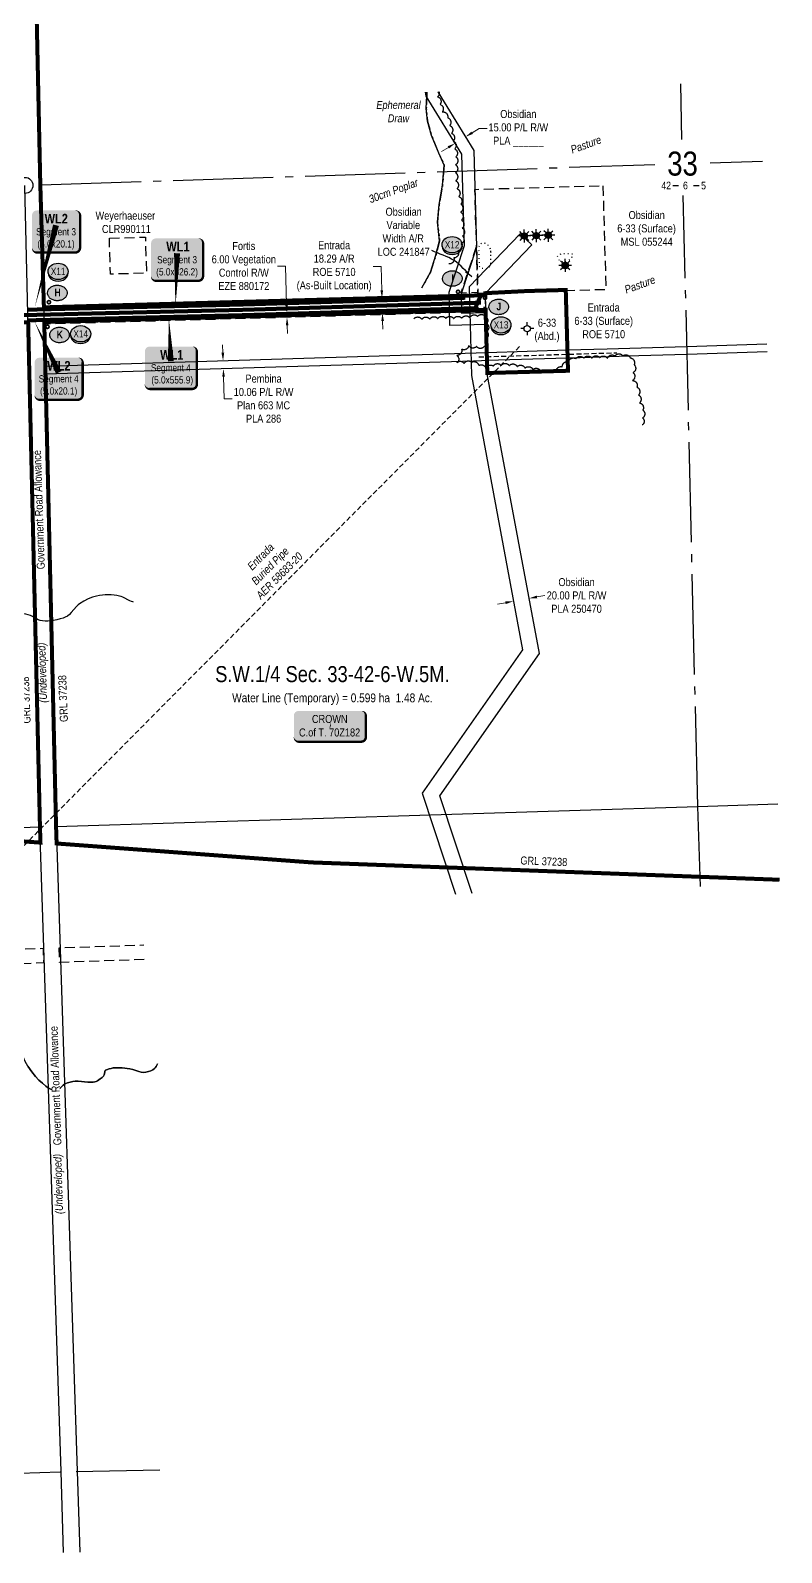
# Model space of a CAD drawing. Extents: x 643442 to 651909, y 5835058 to 5841090.
# Drawn here: x 647613 to 648551, y 5835103 to 5837005 of the extents above; entities that cross this region are included whole.
import ezdxf
from ezdxf.enums import TextEntityAlignment as Align

# ---------------------------------------------------------------- set-up
doc = ezdxf.new("R2010")
doc.units = 0
doc.header["$LTSCALE"] = 5
doc.header["$PDSIZE"] = 0.5
for name, pattern in [('0', [1, 1, 0]), ('CENTERLINEX3', [5, 2.5, -1, 0.5, -1]), ('foc-ACCESSROAD', [3.75, 2.5, -1.25]), ('foc-FLOWLINE', [3.75, 2.5, -1.25]), ('foc-QUARTERLINE', [33, 25, -3, 2, -3]), ('foc-TOPO', [1, 0.2, -0.8]), ('foc-TOPO-ephemeral', [6.25, 3.125, -0.625, 0.625, -0.625, 0.625, -0.625]), ('UG_PIPE', [1.875, 1.25, -0.625])]:
    doc.linetypes.add(name, pattern=pattern)
doc.layers.get('Defpoints').update_dxf_attribs({"color": 9})
for name, color, linetype in [('10', 1, 'Continuous'), ('35', 37, 'Continuous'), ('9', 3, 'Continuous'), ('AS-OWNER', 7, 'Continuous'), ('AS-PIPE-UG', 44, 'UG_PIPE'), ('AS-PIPE-UG-T', 44, 'Continuous'), ('AS-ROADS', 254, 'Continuous'), ('C-AR', 13, 'foc-ACCESSROAD'), ('C-RW', 13, 'Continuous'), ('C-SYMBOL', 7, 'Continuous'), ('C-WS', 13, 'foc-ACCESSROAD'), ('CG-NOTES', 7, 'Continuous'), ('F-AR', 190, 'foc-ACCESSROAD'), ('F-EZE', 190, 'foc-FLOWLINE'), ('F-RW', 190, 'Continuous'), ('F-WS', 190, 'foc-ACCESSROAD'), ('F-WS-S', 8, 'Continuous'), ('L-AREAREQUIRED', 7, 'Continuous'), ('L-QSEC', 8, 'foc-QUARTERLINE'), ('L-ROAD-T', 7, 'Continuous'), ('L-SEC', 7, 'Continuous'), ('L-SECLBL', 7, 'Continuous'), ('L-SECQ', 8, 'foc-QUARTERLINE'), ('P-CROSSINGS', 250, 'Continuous'), ('P-PROPOSED-WL1', 10, 'Continuous'), ('T-BUSH', 110, '0'), ('T-BUSH-T', 110, 'Continuous'), ('T-CREEK', 160, 'Continuous'), ('T-DRAW', 143, 'foc-TOPO-ephemeral'), ('T-LOW-AREA', 48, 'foc-TOPO'), ('T-WATER-T', 170, 'Continuous')]:
    doc.layers.add(name, color=color, linetype=linetype)
doc.layers.add('AS-TRAPPER BOUNDARY', color=7, linetype='CENTERLINEX3', true_color=0xb85c00, transparency=0.6)
doc.layers.add('AS-TRAPPER-T', color=7, linetype='Continuous', true_color=0xc26100)
doc.layers.add('P-PROPOSED-WL4', color=7, linetype='Continuous', true_color=0x5b5bc8)
for name, color, linetype, lineweight in [('C-AR-T', 13, 'Continuous', 9), ('C-RW-T', 13, 'Continuous', 9), ('C-WS-T', 13, 'Continuous', 9), ('F-AR-T', 190, 'Continuous', 9), ('F-EZE-T', 190, 'Continuous', 9), ('F-RW-T', 190, 'Continuous', 9), ('F-WS-T', 190, 'Continuous', 9), ('T-TEXT', 48, 'Continuous', 18)]:
    doc.layers.add(name, color=color, linetype=linetype, lineweight=lineweight)
doc.styles.add('100L', font='ARIALN.TTF', dxfattribs={"height": 11})
doc.styles.add('175L', font='ARIALN.TTF', dxfattribs={"height": 20})
doc.styles.add('80', font='ARIALN.TTF', dxfattribs={"height": 10})
doc.styles.add('80CG', font='ARIALN.TTF', dxfattribs={"height": 10})
doc.styles.add('80L', font='ARIALN.TTF', dxfattribs={"height": 10})
doc.styles.add('80LS', font='ARIALNI.TTF', dxfattribs={"height": 10})
doc.styles.add('BOLD', font='ARIALNB.TTF')
doc.styles.add('Crossing', font='ARIALN.TTF', dxfattribs={"height": 10})
doc.styles.add('foc-LtypeFont', font='ARIALN.TTF', dxfattribs={"height": 7.35})
doc.styles.add('SIMPLEX', font='ARIALN.TTF')
doc.linetypes.add('foc-TOPO-flowdirection-NOLINE', pattern='A,0,[">",foc-LtypeFont,S=0.3,R=0,X=0,Y=-0.945],-20,[">",foc-LtypeFont,S=0.3,R=0,X=0,Y=-0.945],0', length=20)
doc.dimstyles.new('Compass 5 000', dxfattribs={"dimscale": 5, "dimtxt": 9, "dimasz": 2, "dimexe": 0.2, "dimexo": 0.0625, "dimgap": 0.5, "dimtad": 0, "dimtih": 1, "dimtoh": 1, "dimzin": 0, "dimdsep": 46, "dimtxsty": '80CG', "dimcen": 0.1, "dimse1": 1, "dimse2": 1, "dimclrd": 256, "dimclrt": 256, "dimaunit": 1, "dimadec": 4, "dimazin": 0, "dimtfac": 0.06, "dimtofl": 0, "dimtmove": 0, "dimatfit": 1, "dimfxl": 0.2, "dimtolj": 1, "dimtzin": 0, "dimlwd": -1, "dimarcsym": 0})

# ---------------------------------------------------------------- blocks, each defined once
blk = doc.blocks.new('L-SECLBL')
at = {"layer": '9', "color": 7}
for p, q in [((-5.1, -27.8), (-12.3, -27.8)), ((20.7, -27.8), (13.5, -27.8))]:
    blk.add_line(p, q, dxfattribs=at)
at = {"layer": '10', "color": 2, "style": 'SIMPLEX'}
blk.add_attdef('SEC', text='', height=30, dxfattribs=at).set_placement((0, 0), align=Align.MIDDLE)
at = {"layer": '10', "color": 5, "style": '80L'}
blk.add_attdef('TWP', text='', height=9.5, dxfattribs=at).set_placement((-14.4, -27.4), align=Align.MIDDLE_RIGHT)
blk.add_attdef('RGE', text='', height=9.5, dxfattribs=at).set_placement((3.6, -27.4), align=Align.MIDDLE_CENTER)
blk.add_attdef('MER', text='', height=9.5, dxfattribs=at).set_placement((23.2, -27.4), align=Align.MIDDLE_LEFT)
blk = doc.blocks.new('*D492')
at = {"layer": 'Defpoints', "color": 0, "transparency": 16777216}
for p in [(647956.3, 5836667.4), (648052.3, 5836670.1), (647956.8, 5836649.1)]:
    blk.add_point(p, dxfattribs=at)
at = {"layer": 'F-AR-T', "transparency": 16777216}
for p, q in [((648051.1, 5836710), (648041.1, 5836710)), ((648052, 5836680.1), (648051.1, 5836710)), ((648053, 5836641.8), (648053.3, 5836631.8))]:
    blk.add_line(p, q, dxfattribs=at)
for points in [[(648053.6, 5836680.2), (648050.3, 5836680.1), (648052.3, 5836670.1)], [(648054.7, 5836641.9), (648051.4, 5836641.8), (648052.8, 5836651.8)]]:
    blk.add_solid(points, dxfattribs=at)
at = {"layer": 'F-AR-T', "transparency": 16777216, "insert": (647992.5, 5836710), "char_height": 10, "attachment_point": 5, "style": '80CG'}
blk.add_mtext('\\A1;Entrada\\P18.29 A/R\\PROE 5710\\P(As-Built Location)', dxfattribs=at)
blk = doc.blocks.new('*D493')
at = {"layer": 'C-RW-T', "transparency": 16777216}
for p, q in [((648245.8, 5836297.2), (648255.6, 5836299)), ((648206.5, 5836289.9), (648196.6, 5836288.1))]:
    blk.add_line(p, q, dxfattribs=at)
for points in [[(648245.5, 5836298.9), (648246.1, 5836295.6), (648236, 5836295.4)], [(648206.2, 5836291.5), (648206.8, 5836288.3), (648216.3, 5836291.7)]]:
    blk.add_solid(points, dxfattribs=at)
at = {"layer": 'Defpoints', "color": 0, "transparency": 16777216}
for p in [(648236, 5836295.4), (648236, 5836295), (648216.4, 5836291.3)]:
    blk.add_point(p, dxfattribs=at)
at = {"layer": 'C-RW-T', "transparency": 16777216, "insert": (648295.2, 5836299), "char_height": 10, "attachment_point": 5, "style": '80CG'}
blk.add_mtext('\\A1;Obsidian\\P20.00 P/L R/W\\PPLA 250470', dxfattribs=at)
blk = doc.blocks.new('*D494')
at = {"layer": 'Defpoints', "color": 0, "transparency": 16777216}
for p in [(647933.4, 5836652.4), (647947.5, 5836652.8), (647947.7, 5836646.8)]:
    blk.add_point(p, dxfattribs=at)
at = {"layer": 'F-EZE-T', "transparency": 16777216}
for p, q in [((647931.8, 5836710.5), (647921.8, 5836710.5)), ((647933.1, 5836662.4), (647931.8, 5836710.5)), ((647933.8, 5836636.4), (647934.1, 5836626.4))]:
    blk.add_line(p, q, dxfattribs=at)
for points in [[(647934.8, 5836662.4), (647931.4, 5836662.4), (647933.4, 5836652.4)], [(647935.5, 5836636.5), (647932.2, 5836636.4), (647933.6, 5836646.4)]]:
    blk.add_solid(points, dxfattribs=at)
at = {"layer": 'F-EZE-T', "transparency": 16777216, "insert": (647879.7, 5836710.5), "char_height": 10, "attachment_point": 5, "style": '80CG'}
blk.add_mtext('\\A1;Fortis\\P6.00 Vegetation\\PControl R/W\\PEZE 880172', dxfattribs=at)
blk = doc.blocks.new('*D495')
at = {"layer": 'Defpoints', "color": 0, "transparency": 16777216}
for p in [(647844.6, 5836592), (647844.9, 5836581.8), (647854.1, 5836582.1)]:
    blk.add_point(p, dxfattribs=at)
at = {"layer": 'F-RW-T', "transparency": 16777216}
for p, q in [((647853.5, 5836602.2), (647853.2, 5836612.2)), ((647854.4, 5836572.1), (647855.3, 5836544.8)), ((647855.3, 5836544.8), (647865.3, 5836544.8))]:
    blk.add_line(p, q, dxfattribs=at)
for points in [[(647855.2, 5836602.3), (647851.8, 5836602.2), (647853.8, 5836592.2)], [(647856.1, 5836572.2), (647852.8, 5836572.1), (647854.1, 5836582.1)]]:
    blk.add_solid(points, dxfattribs=at)
at = {"layer": 'F-RW-T', "transparency": 16777216, "insert": (647904.4, 5836544.8), "char_height": 10, "attachment_point": 5, "style": '80CG'}
blk.add_mtext('\\A1;Pembina\\P10.06 P/L R/W\\PPlan 663 MC\\PPLA 286', dxfattribs=at)
blk = doc.blocks.new('GAS')
h = blk.add_hatch(color=255)
h.dxf.hatch_style = 1
edge = h.paths.add_edge_path()
edge.add_arc((0, 0), 0.9, 0, 360)
for p, q in [((-0.81, 0), (-1.62, 0)), ((-0.57, 0.57), (-1.14, 1.14)), ((0, 0.81), (0, 1.62)), ((0.57, 0.57), (1.14, 1.14)), ((1.62, 0), (0.81, 0)), ((-0.57, -0.57), (-1.14, -1.14)), ((0, -0.81), (0, -1.62)), ((1.14, -1.14), (0.57, -0.57))]:
    blk.add_line(p, q)
blk.add_circle((0, 0), 0.8)
blk = doc.blocks.new('GABD')
for p, q in [((-0.81, 0), (-1.62, 0)), ((0, 0.81), (0, 1.62)), ((1.62, 0), (0.81, 0)), ((0, -0.81), (0, -1.62))]:
    blk.add_line(p, q)
blk.add_circle((0, 0), 0.8)
blk = doc.blocks.new('*U674')
h = blk.add_hatch(color=59)
edge = h.paths.add_edge_path()
edge.add_line((-39, -20), (39, -20))
edge.add_arc((39, -14), 6, 270, 360)
edge.add_line((45, -14), (45, 12.5))
edge.add_arc((39, 12.5), 6, 0, 90)
edge.add_line((39, 18.5), (-39, 18.5))
edge.add_arc((-39, 12.5), 6, 90, 180)
edge.add_line((-45, 12.5), (-45, -14))
edge.add_arc((-39, -14), 6, 180, 270)
at = {"color": 1, "flags": 128}
blk.add_lwpolyline([(-39, -20, 3, 3, 0), (39, -20, 3, 3, 0.414214), (45, -14, 3, 3, 0), (45, 12.5, 3, 0, 0.414214), (39, 18.5, 0, 0, 0), (-39, 18.5, 0, 0, 0.414214), (-45, 12.5, 0, 0, 0), (-45, -14, 0, 3, 0.414214)], format="xyseb", close=True, dxfattribs=at)
blk.add_lwpolyline([(1.3, -0.1, 0, 7.5, 0), (0, 0, 0, 0, 0)], format="xyseb", dxfattribs=at)
at = {"color": 1, "style": '80'}
blk.add_attdef('ENTER_TEXT_001', (-36.3, -5), '', height=10, dxfattribs=at)
blk = doc.blocks.new('*U536')
h = blk.add_hatch(color=254)
edge = h.paths.add_edge_path()
edge.add_line((-24, -34.1), (24, -34.1))
edge.add_arc((24, -28.1), 6, 270, 360)
edge.add_line((30, -28.1), (30, 12.5))
edge.add_arc((24, 12.5), 6, 0, 90)
edge.add_line((24, 18.5), (-24, 18.5))
edge.add_arc((-24, 12.5), 6, 90, 180)
edge.add_line((-30, 12.5), (-30, -28.1))
edge.add_arc((-24, -28.1), 6, 180, 270)
at = {"layer": 'P-PROPOSED-WL4', "flags": 128}
blk.add_lwpolyline([(-24, -34.1, 3, 3, 0), (24, -34.1, 3, 3, 0.414214), (30, -28.1, 3, 3, 0), (30, 12.5, 3, 0, 0.414214), (24, 18.5, 0, 0, 0), (-24, 18.5, 0, 0, 0.414214), (-30, 12.5, 0, 0, 0), (-30, -28.1, 0, 3, 0.414214)], format="xyseb", close=True, dxfattribs=at)
blk.add_lwpolyline([(-26.5, -102.3, 0, 7.5, 0), (0, 0, 0, 0, 0)], format="xyseb", dxfattribs=at)
at = {"layer": 'P-PROPOSED-WL4'}
for tag, p, height, style in [('TEMP_AREA_W1_001', (-9.2, 2.2), 12, 'BOLD'), ('ENTER_TEXT_001', (-30.7, -12.6), 9, '80')]:
    blk.add_attdef(tag, p, '', height=height, dxfattribs=dict(at, style=style))
blk = doc.blocks.new('*U537')
h = blk.add_hatch(color=254)
edge = h.paths.add_edge_path()
edge.add_line((-26.5, -34.5), (26.5, -34.5))
edge.add_arc((26.5, -28.5), 6, 270, 360)
edge.add_line((32.5, -28.5), (32.5, 12.5))
edge.add_arc((26.5, 12.5), 6, 0, 90)
edge.add_line((26.5, 18.5), (-26.5, 18.5))
edge.add_arc((-26.5, 12.5), 6, 90, 180)
edge.add_line((-32.5, 12.5), (-32.5, -28.5))
edge.add_arc((-26.5, -28.5), 6, 180, 270)
at = {"color": 1, "true_color": 0xff1414, "flags": 128}
blk.add_lwpolyline([(-26.5, -34.5, 3, 3, 0), (26.5, -34.5, 3, 3, 0.414214), (32.5, -28.5, 3, 3, 0), (32.5, 12.5, 3, 0, 0.414214), (26.5, 18.5, 0, 0, 0), (-26.5, 18.5, 0, 0, 0.414214), (-32.5, 12.5, 0, 0, 0), (-32.5, -28.5, 0, 3, 0.414214)], format="xyseb", close=True, dxfattribs=at)
blk.add_lwpolyline([(-2, -66.3, 0, 7.5, 0), (0, 0, 0, 0, 0)], format="xyseb", dxfattribs=at)
at = {"color": 1, "true_color": 0xff1414}
for tag, p, height, style in [('TEMP_AREA_W1_001', (-9.2, 2.2), 12, 'BOLD'), ('ENTER_TEXT_001', (-30.7, -12.6), 9, '80')]:
    blk.add_attdef(tag, p, '', height=height, dxfattribs=dict(at, style=style))
blk = doc.blocks.new('*U538')
h = blk.add_hatch(color=254)
edge = h.paths.add_edge_path()
edge.add_line((-26.5, -34.5), (26.5, -34.5))
edge.add_arc((26.5, -28.5), 6, 270, 360)
edge.add_line((32.5, -28.5), (32.5, 12.5))
edge.add_arc((26.5, 12.5), 6, 0, 90)
edge.add_line((26.5, 18.5), (-26.5, 18.5))
edge.add_arc((-26.5, 12.5), 6, 90, 180)
edge.add_line((-32.5, 12.5), (-32.5, -28.5))
edge.add_arc((-26.5, -28.5), 6, 180, 270)
at = {"color": 1, "true_color": 0xff1414, "flags": 128}
blk.add_lwpolyline([(-2.5, 53.6, 0, 7.5, 0), (0, 0, 0, 0, 0)], format="xyseb", dxfattribs=at)
blk.add_lwpolyline([(-26.5, -34.5, 3, 3, 0), (26.5, -34.5, 3, 3, 0.414214), (32.5, -28.5, 3, 3, 0), (32.5, 12.5, 3, 0, 0.414214), (26.5, 18.5, 0, 0, 0), (-26.5, 18.5, 0, 0, 0.414214), (-32.5, 12.5, 0, 0, 0), (-32.5, -28.5, 0, 3, 0.414214)], format="xyseb", close=True, dxfattribs=at)
at = {"color": 1, "true_color": 0xff1414}
for tag, p, height, style in [('TEMP_AREA_W1_001', (-9.2, 2.2), 12, 'BOLD'), ('ENTER_TEXT_001', (-30.7, -12.6), 9, '80')]:
    blk.add_attdef(tag, p, '', height=height, dxfattribs=dict(at, style=style))
blk = doc.blocks.new('*U539')
h = blk.add_hatch(color=254)
edge = h.paths.add_edge_path()
edge.add_line((-24, -34.1), (24, -34.1))
edge.add_arc((24, -28.1), 6, 270, 360)
edge.add_line((30, -28.1), (30, 12.5))
edge.add_arc((24, 12.5), 6, 0, 90)
edge.add_line((24, 18.5), (-24, 18.5))
edge.add_arc((-24, 12.5), 6, 90, 180)
edge.add_line((-30, 12.5), (-30, -28.1))
edge.add_arc((-24, -28.1), 6, 180, 270)
at = {"layer": 'P-PROPOSED-WL4', "flags": 128}
blk.add_lwpolyline([(-30.2, 63.8, 0, 7.5, 0), (0, 0, 0, 0, 0)], format="xyseb", dxfattribs=at)
blk.add_lwpolyline([(-24, -34.1, 3, 3, 0), (24, -34.1, 3, 3, 0.414214), (30, -28.1, 3, 3, 0), (30, 12.5, 3, 0, 0.414214), (24, 18.5, 0, 0, 0), (-24, 18.5, 0, 0, 0.414214), (-30, 12.5, 0, 0, 0), (-30, -28.1, 0, 3, 0.414214)], format="xyseb", close=True, dxfattribs=at)
at = {"layer": 'P-PROPOSED-WL4'}
for tag, p, height, style in [('TEMP_AREA_W1_001', (-9.2, 2.2), 12, 'BOLD'), ('ENTER_TEXT_001', (-30.7, -12.6), 9, '80')]:
    blk.add_attdef(tag, p, '', height=height, dxfattribs=dict(at, style=style))
blk = doc.blocks.new('xing2')
h = blk.add_hatch(color=50)
h.dxf.hatch_style = 1
edge = h.paths.add_edge_path()
edge.add_ellipse((0, 0), major_axis=(-12.5, 0), ratio=0.816297, start_angle=0, end_angle=360)
h = blk.add_hatch(color=250)
h.dxf.hatch_style = 1
edge = h.paths.add_edge_path()
edge.add_ellipse((0, -2), major_axis=(-12.5, 0), ratio=0.816297, start_angle=0, end_angle=180)
edge.add_line((12.5, -2), (12.5, 0))
edge.add_ellipse((0, 0), major_axis=(-12.5, 0), ratio=0.816297, start_angle=0, end_angle=180, ccw=False)
edge.add_line((-12.5, 0), (-12.5, -2))
at = {"color": 250}
blk.add_ellipse((0, 0), major_axis=(-12.5, 0), ratio=0.816297, dxfattribs=at)
blk.add_ellipse((0, -2), major_axis=(-12.5, 0), ratio=0.816297, start_param=0, end_param=3.141593, dxfattribs=at)
at = {"color": 250, "style": 'Crossing'}
blk.add_attdef('CROSSING', text='', height=9, dxfattribs=at).set_placement((0.1, 0), align=Align.MIDDLE_CENTER)
at = {"color": 250, "style": 'Crossing', "flags": 1}
for tag, p in [('OWNER', (0.1, -12.5)), ('DESCRIPTION', (0.1, -25.8)), ('LOCATION', (0.1, -39.3)), ('DWG_REF', (0.1, -52.8))]:
    blk.add_attdef(tag, text='', height=9, dxfattribs=at).set_placement(p, align=Align.MIDDLE_CENTER)
blk = doc.blocks.new('*D571')
at = {"layer": 'C-RW-T', "transparency": 16777216}
for p, q in [((648164.9, 5836877), (648173.4, 5836882.3)), ((648173.4, 5836882.3), (648183.4, 5836882.3)), ((648135.1, 5836858.7), (648126.6, 5836853.5))]:
    blk.add_line(p, q, dxfattribs=at)
for points in [[(648134.2, 5836860.1), (648136, 5836857.3), (648143.6, 5836863.9)], [(648164, 5836878.4), (648165.8, 5836875.6), (648156.4, 5836871.8)]]:
    blk.add_solid(points, dxfattribs=at)
at = {"layer": 'Defpoints', "color": 0, "transparency": 16777216}
for p in [(648140.7, 5836868.8), (648153.4, 5836876.6), (648156.4, 5836871.8)]:
    blk.add_point(p, dxfattribs=at)
at = {"layer": 'C-RW-T', "transparency": 16777216, "insert": (648222.5, 5836882.3), "char_height": 10, "attachment_point": 5, "style": '80CG'}
blk.add_mtext('\\A1;Obsidian\\P15.00 P/L R/W\\PPLA ______', dxfattribs=at)
blk = doc.blocks.new('AA')
at = {"const_width": 4}
blk.add_lwpolyline([(-1, 0, 1), (1, 0, 1)], format="xyb", close=True, dxfattribs=at)
blk.add_circle((0, 0), 2)
blk = doc.blocks.new('Route_Letters')
h = blk.add_hatch(color=255)
h.dxf.hatch_style = 1
edge = h.paths.add_edge_path()
edge.add_ellipse((-0.1, 0.5), major_axis=(-12, 0), ratio=0.789318, start_angle=0, end_angle=360)
at = {"color": 5}
blk.add_open_spline([(-12.3, 0.5), (-12.3, -0.3), (-12.2, -1), (-11.7, -2.8), (-11.1, -3.9), (-9.6, -5.8), (-8.5, -6.7), (-6.2, -8), (-4.9, -8.5), (-2.1, -9.2), (-0.7, -9.3), (2.2, -9.1), (3.6, -8.8), (6.3, -7.9), (7.5, -7.2), (9.5, -5.6), (10.4, -4.6), (11.6, -2.5), (12, -1.4), (12.2, 0.9), (12, 2.1), (11.2, 4.3), (10.5, 5.4), (8.8, 7.2), (7.7, 8), (5.3, 9.2), (3.9, 9.7), (1.1, 10.2), (-0.4, 10.2), (-3.2, 9.9), (-4.6, 9.6), (-7.2, 8.5), (-8.3, 7.7), (-10.2, 6), (-11, 5), (-12, 2.9), (-12.3, 1.7), (-12.3, 0.5), (-12.3, 0.5), (-12.3, 0.5)], degree=3, knots=[0, 0, 0, 0, 0.219529, 0.219529, 0.575727, 0.575727, 0.931924, 0.931924, 1.288121, 1.288121, 1.644318, 1.644318, 2.000515, 2.000515, 2.356712, 2.356712, 2.712909, 2.712909, 3.069107, 3.069107, 3.425304, 3.425304, 3.781501, 3.781501, 4.137698, 4.137698, 4.493895, 4.493895, 4.850092, 4.850092, 5.20629, 5.20629, 5.562487, 5.562487, 5.918684, 5.918684, 6.274881, 6.274881, 6.283185, 6.283185, 6.283185, 6.283185], dxfattribs=at)
at = {"color": 14, "style": 'BOLD'}
blk.add_attdef('A', text='', height=9.5, dxfattribs=at).set_placement((0.2, 1), align=Align.MIDDLE)

msp = doc.modelspace()

# ---------------------------------------------------------------- linework, layer by layer
at = {"layer": '35', "color": 3}
msp.add_circle((647606.398, 5836811.264), 10, dxfattribs=at)
at = {"layer": 'AS-PIPE-UG', "flags": 128}
for points in [[(648224, 5836609.982), (647554.529, 5835935.498)], [(648173.143, 5836596.942), (648186.876, 5836597.414), (648200.46, 5836597.825), (648217.276, 5836598.258), (648250.364, 5836599.339), (648270.491, 5836600.009), (648282.399, 5836600.397), (648293.494, 5836600.648), (648345.59, 5836602.263)]]:
    msp.add_lwpolyline(points, dxfattribs=at)
at = {"layer": 'AS-ROADS', "const_width": 5, "flags": 128}
msp.add_lwpolyline([(648175.77, 5836664.764), (647882.063, 5836655.889), (647612.829, 5836649.348), (647577.597, 5836648.618)], dxfattribs=at)
at = {"layer": 'AS-TRAPPER BOUNDARY', "const_width": 4.999, "flags": 128}
msp.add_lwpolyline([(647630.089, 5836658.915), (647625.546, 5836813.741), (647608.507, 5837600.354), (647607.04, 5837664.452), (647606.81, 5837674.513), (647606.685, 5837680.005), (648011.949, 5837692.223), (648111.588, 5837695.301)], dxfattribs=at)
msp.add_lwpolyline([(647625.151, 5836009.929), (647625.793, 5835990.262), (647441.36, 5836003.359), (647440.869, 5836003.343), (647436.2, 5836003.184), (647386.532, 5836001.504), (647386.498, 5836006.505), (647370.121, 5836539.276), (647370.095, 5836540.121), (647369.792, 5836550.12), (647369.682, 5836553.726), (647369.662, 5836554.345), (647370.298, 5836554.367), (647392.003, 5836555.114), (647448.869, 5836557.099), (647462.023, 5836557.515), (647461.714, 5836568.508), (647461.433, 5836578.556), (647461.145, 5836588.821), (647460.619, 5836607.553), (647459.896, 5836633.286), (647459.829, 5836635.594), (647563.057, 5836639.01), (647608.043, 5836640.102), (647610.402, 5836640.15), (647610.474, 5836637.086), (647611.701, 5836584.653), (647611.937, 5836574.595), (647625.151, 5836009.929)], close=True, dxfattribs=at)
at = {"layer": 'C-AR', "flags": 128}
msp.add_lwpolyline([(648170.796, 5836719.4), (648172, 5836677.382), (648151.067, 5836676.798), (648165.154, 5836719.246), (648170.35, 5836734.977), (648170.796, 5836719.4)], close=True, dxfattribs=at)
at = {"layer": 'C-RW', "flags": 128}
for points in [[(648121.868, 5836928.183), (648121.903, 5836927.988), (648166.859, 5836854.742), (648170.319, 5836733.994), (648151.037, 5836675.815), (648151.732, 5836651.542), (648182.007, 5836652.399), (648182.315, 5836637.406), (648137.172, 5836636.128), (648135.971, 5836678.025), (648155.254, 5836736.205), (648151.984, 5836850.31), (648107.55, 5836922.707), (648106.661, 5836927.68)], [(648164.736, 5835926.559), (648124.404, 5836048.724), (648248.81, 5836226.305), (648183.786, 5836576.017), (648181.442, 5836676.672), (648239.403, 5836737.016), (648224.983, 5836750.867), (648161.213, 5836684.478), (648163.821, 5836573.94), (648227.618, 5836230.902), (648102.273, 5836051.981), (648143.898, 5835925.901)]]:
    msp.add_lwpolyline(points, dxfattribs=at)
at = {"layer": 'C-WS', "flags": 128}
msp.add_lwpolyline([(648328.135, 5836810.896), (648331.858, 5836680.987), (648181.386, 5836676.675), (648171.97, 5836676.408), (648168.247, 5836806.314), (648328.135, 5836810.896)], dxfattribs=at)
at = {"layer": 'F-AR', "flags": 128}
for points in [[(648181.071, 5836674.074), (647881.813, 5836665.031), (647630.089, 5836658.915)], [(648181.58, 5836655.791), (647882.312, 5836646.747), (647630.517, 5836640.63)], [(647755.386, 5835844.14), (647649.698, 5835840.625), (647649.101, 5835858.907), (647754.824, 5835862.428)]]:
    msp.add_lwpolyline(points, dxfattribs=at)
msp.add_lwpolyline([(647413.253, 5835832.627), (647407.603, 5835832.435), (647405.362, 5835850.411), (647416.927, 5835850.815), (647429.588, 5835851.257), (647629, 5835858.238), (647629.597, 5835839.957), (647425.482, 5835833.041), (647413.253, 5835832.627)], close=True, dxfattribs=at)
at = {"layer": 'F-EZE', "flags": 128}
msp.add_lwpolyline([(648181.649, 5836653.308), (647630.579, 5836637.966), (647630.439, 5836643.969), (648181.481, 5836659.31), (648181.649, 5836653.308)], close=True, dxfattribs=at)
at = {"layer": 'F-RW', "flags": 128}
for points in [[(647631.812, 5836585.295), (648183.061, 5836602.557), (648283.8, 5836605.734), (648333.461, 5836607.143), (648432.537, 5836610.111), (648432.95, 5836610.125), (648532.903, 5836613.305)], [(648533.14, 5836603.249), (648433.187, 5836600.07), (648432.776, 5836600.057), (648373.002, 5836598.215), (648299.815, 5836595.939), (648298.957, 5836595.911), (648284.081, 5836595.608), (648183.342, 5836592.459), (648176.4, 5836592.189), (648167.083, 5836591.825), (648166.698, 5836591.812), (647632.047, 5836575.244)]]:
    msp.add_lwpolyline(points, dxfattribs=at)
at = {"layer": 'F-WS', "flags": 128}
for points in [[(647711.799, 5836745.354), (647756.812, 5836746.604), (647758.062, 5836701.592), (647713.049, 5836700.342), (647711.799, 5836745.354)], [(648284.275, 5836578.952), (648183.754, 5836576.574), (648181.387, 5836676.625), (648281.895, 5836679.537)]]:
    msp.add_lwpolyline(points, close=True, dxfattribs=at)
at = {"layer": 'L-QSEC', "flags": 128}
for points in [[(648426.859, 5836868.455), (648425.215, 5836938.222)], [(647626.512, 5836811.735), (648392.797, 5836837.399)], [(648462.027, 5836839.534), (648527.521, 5836841.554)], [(648446.497, 5836035.501), (648428.509, 5836798.496)], [(648449.9, 5835935.559), (648446.497, 5836035.501)]]:
    msp.add_lwpolyline(points, dxfattribs=at)
at = {"layer": 'L-SEC', "flags": 128}
for points in [[(647626.513, 5836811.723), (647606.685, 5837680.005)], [(647625.151, 5836009.929), (647606.398, 5836811.264)], [(647645.265, 5836010.4), (647626.512, 5836811.735)], [(647645.258, 5836010.214), (648446.497, 5836035.501)], [(648446.497, 5836035.501), (648546.45, 5836038.669)], [(646822.238, 5835982.449), (647625.151, 5836009.929)], [(647651.436, 5835204.742), (647625.151, 5836009.93)], [(647645.247, 5836010.57), (647671.559, 5835205.176)], [(647654.708, 5835103.464), (647651.436, 5835204.742)], [(647671.559, 5835205.176), (647674.826, 5835104.101)]]:
    msp.add_lwpolyline(points, dxfattribs=at)
at = {"layer": 'L-SECQ', "flags": 128}
for points in [[(646749.1, 5835174.497), (647650.346, 5835204.358)], [(647670.469, 5835204.792), (647774.964, 5835206.973)]]:
    msp.add_lwpolyline(points, dxfattribs=at)
at = {"layer": 'P-PROPOSED-WL1', "const_width": 5, "flags": 128}
for points in [[(648153.612, 5836673.244), (648153.683, 5836670.745), (647881.881, 5836662.532), (647630.147, 5836656.415)], [(648175.641, 5836673.909), (648168.703, 5836657.903), (647882.244, 5836649.246), (647630.458, 5836643.129)]]:
    msp.add_lwpolyline(points, dxfattribs=at)
at = {"layer": 'P-PROPOSED-WL4', "const_width": 5, "flags": 128}
for points in [[(647610.033, 5836655.939), (647630.147, 5836656.415)], [(647630.458, 5836643.128), (647610.344, 5836642.653)]]:
    msp.add_lwpolyline(points, dxfattribs=at)
at = {"layer": 'T-BUSH', "flags": 128}
for points in [[(648123.511, 5836928.238, -0.29639975), (648121.762, 5836921.992, -0.52056705), (648124.778, 5836912.502, -0.52056705), (648127.482, 5836903.013, -0.52056705), (648134.324, 5836895.807, -0.52056705), (648136.854, 5836886.135, -0.52056705), (648139.072, 5836876.387, -0.52056705), (648141.283, 5836866.637, -0.52056705), (648143.112, 5836856.815, -0.52056705), (648144.548, 5836846.931, -0.52056705), (648144.195, 5836836.941, -0.52056705), (648144.161, 5836826.944, -0.52056705), (648144.291, 5836816.96, -0.52056705), (648145.945, 5836807.101, -0.52056705), (648148.12, 5836797.372, -0.52056705), (648150.82, 5836787.824, -0.52056705), (648150.54, 5836777.831, -0.52056705), (648151.475, 5836767.893, -0.52056705), (648152.529, 5836757.956, -0.52056705), (648152.902, 5836747.965, -0.52056705), (648151.14, 5836738.291, -0.52056705), (648147.563, 5836728.998, -0.52056705), (648142.045, 5836720.663, -0.52056705), (648135.643, 5836713.104)], [(648092.045, 5836644.589, -0.52056705), (648102.02, 5836643.931, -0.52056705), (648111.992, 5836644.268, -0.52056705), (648121.964, 5836644.887, -0.52056705), (648131.957, 5836645.16, -0.52056705), (648141.934, 5836644.797, -0.52056705), (648151.899, 5836645.337, -0.52056705), (648161.852, 5836646.012, -0.52056705), (648171.706, 5836647.696, -0.52056705), (648181.653, 5836647.098, -0.52056705), (648182.789, 5836638.881, -0.52056705), (648183.124, 5836628.951, -0.52056705), (648181.484, 5836619.275, -0.52056705), (648179.655, 5836609.802, -0.52056705), (648170.405, 5836610.075, -0.52056705), (648160.578, 5836611.17, -0.52056705), (648151.808, 5836606.561, -0.52056705), (648145.541, 5836598.938, -0.52056705), (648146.076, 5836589.771, -0.52056705), (648154.858, 5836588.636, -0.52056705), (648164.173, 5836590.377, -0.52056705), (648173.043, 5836586.18, -0.52056705), (648181.848, 5836582.701, -0.52056705), (648191.235, 5836585.637, -0.52056705), (648201.208, 5836586.295, -0.52056705), (648211.159, 5836586.195, -0.52056705), (648221.066, 5836584.962, -0.52056705), (648230.864, 5836582.994, -0.52056705), (648240.718, 5836581.306, -0.52056705), (648250.38, 5836578.868, -0.52056705), (648260.02, 5836576.989, -0.52056705), (648269.603, 5836578.526, -0.52056705), (648277.433, 5836584.605, -0.52056705), (648285.162, 5836590.897, -0.52056705), (648294.404, 5836594.71, -0.52056705), (648304.313, 5836595.381, -0.52056705), (648314.31, 5836595.451, -0.52056705), (648324.212, 5836596.108, -0.52056705), (648333.784, 5836595.081, -0.52056705), (648343.145, 5836598.245, -0.52056705), (648353.142, 5836598.242, -0.52056705), (648362.18, 5836595.746, -0.52056705), (648367.152, 5836587.234, -0.52056705), (648365.824, 5836577.401, -0.52056705), (648364.943, 5836567.443, -0.52056705), (648370.662, 5836559.244, -0.52056705), (648372.651, 5836549.467, -0.52056705), (648373.761, 5836539.541, -0.52056705), (648377.992, 5836530.564, -0.52056705), (648377.711, 5836520.66, -0.52056705), (648377.049, 5836511.965, -0.52056705)]]:
    msp.add_lwpolyline(points, format="xyb", dxfattribs=at)
at = {"layer": 'T-CREEK', "linetype": 'foc-TOPO-flowdirection-NOLINE', "flags": 128}
for points in [[(647741.661, 5836290.813), (647741.398, 5836290.848), (647739.452, 5836291.344), (647737.345, 5836292.15), (647728.502, 5836296.741), (647726.392, 5836297.643), (647724.465, 5836298.256), (647721.15, 5836298.985), (647717.687, 5836299.511), (647714.108, 5836299.828), (647710.45, 5836299.935), (647706.75, 5836299.828), (647703.058, 5836299.509), (647699.422, 5836298.983), (647695.89, 5836298.256), (647690.683, 5836296.729), (647685.339, 5836294.598), (647679.966, 5836291.905), (647674.723, 5836288.731), (647672.703, 5836287.197), (647670.626, 5836285.216), (647664.322, 5836277.875), (647661.912, 5836275.362), (647659.332, 5836273.257), (647656.731, 5836271.797), (647653.975, 5836270.75), (647650.381, 5836269.681), (647646.053, 5836268.595), (647642.047, 5836267.792), (647638.296, 5836267.26), (647634.782, 5836266.995), (647631.479, 5836266.998), (647628.394, 5836267.27), (647625.523, 5836267.812), (647622.865, 5836268.622), (647620.742, 5836269.62), (647615.708, 5836272.749), (647613.34, 5836273.914), (647610.504, 5836274.834), (647607.429, 5836275.494), (647604.124, 5836275.891), (647600.602, 5836276.023), (647596.867, 5836275.89), (647592.955, 5836275.49), (647588.9, 5836274.829), (647584.765, 5836273.914), (647581.33, 5836272.72), (647577.741, 5836270.8), (647573.745, 5836268.011), (647565.488, 5836261.341), (647561.837, 5836258.658), (647557.839, 5836256.318), (647554.073, 5836254.864), (647550.088, 5836254.084), (647545.526, 5836253.83), (647540.689, 5836254.028), (647526.969, 5836255.199), (647522.81, 5836255.205), (647519.148, 5836254.864), (647511.994, 5836253.542), (647504.623, 5836251.677), (647497.098, 5836249.286), (647489.514, 5836246.397), (647483.239, 5836243.648), (647477.179, 5836240.666), (647471.377, 5836237.47), (647465.864, 5836234.079), (647460.675, 5836230.514), (647455.82, 5836226.784), (647451.318, 5836222.903), (647447.181, 5836218.881), (647441.687, 5836212.758), (647436.598, 5836206.181)], [(647772.09, 5835714.055), (647771.246, 5835712.203), (647770.259, 5835710.527), (647769.129, 5835709.028), (647767.857, 5835707.705), (647765.985, 5835706.327), (647763.604, 5835705.165), (647760.714, 5835704.218), (647757.273, 5835703.471), (647754.553, 5835703.305), (647751.484, 5835703.71), (647748.506, 5835704.496), (647741.083, 5835706.898), (647737.165, 5835707.705), (647727.659, 5835708.796), (647721.742, 5835709.092), (647716.413, 5835708.749), (647714.015, 5835708.317), (647711.765, 5835707.705), (647708.059, 5835706.647), (647707.121, 5835706.167), (647706.473, 5835705.588), (647705.969, 5835704.394), (647705.704, 5835701.432), (647705.415, 5835700.296), (647704.336, 5835698.503), (647702.65, 5835696.748), (647700.382, 5835695.023), (647696.948, 5835692.888), (647695.305, 5835692.061), (647693.499, 5835691.456), (647691.51, 5835691.067), (647689.303, 5835690.884), (647684.898, 5835691.033), (647672.779, 5835692.311), (647669.283, 5835692.271), (647666.256, 5835691.83), (647659.605, 5835690.266), (647657.476, 5835689.521), (647655.673, 5835688.655), (647653.93, 5835687.324), (647650.26, 5835683.534), (647649.253, 5835682.789), (647648.265, 5835682.305), (647646.245, 5835681.8), (647643.893, 5835681.629), (647641.313, 5835681.802), (647638.74, 5835682.305), (647636.678, 5835683.089), (647634.503, 5835684.397), (647632.392, 5835686.033), (647628.156, 5835689.713), (647623.878, 5835693.628), (647619.592, 5835698.3), (647615.204, 5835703.822), (647610.165, 5835710.88), (647608.254, 5835713.955), (647606.388, 5835717.584), (647601.104, 5835730.013), (647599.054, 5835734.356), (647596.752, 5835738.315), (647594.29, 5835741.571), (647590.859, 5835744.937), (647586.524, 5835748.179), (647581.861, 5835751.039), (647569.121, 5835758.148), (647565.554, 5835760.46), (647562.54, 5835762.738), (647559.186, 5835765.915), (647553.083, 5835772.816), (647550.46, 5835775.509), (647547.494, 5835777.956), (647544.548, 5835779.671), (647539.889, 5835781.405), (647533.965, 5835782.847), (647528.707, 5835783.608), (647523.061, 5835783.862), (647517.043, 5835783.608), (647510.681, 5835782.847), (647504.506, 5835781.94), (647502.673, 5835781.418), (647501.156, 5835780.73), (647499.482, 5835779.351), (647496.286, 5835775.509), (647494.806, 5835774.38), (647492.495, 5835773.584), (647489.63, 5835773.322), (647486.268, 5835773.554), (647481.048, 5835774.38), (647475.227, 5835775.69), (647472.716, 5835776.552), (647470.464, 5835777.555), (647468.099, 5835779.087), (647463.225, 5835783.354), (647460.939, 5835784.963), (647459.335, 5835785.745), (647457.563, 5835786.353), (647453.424, 5835787.075), (647449.261, 5835787.218), (647439.58, 5835786.968), (647435.319, 5835787.238), (647431.975, 5835787.966), (647429.189, 5835789.197), (647425.59, 5835791.756), (647421.916, 5835795.254), (647418.124, 5835799.693), (647413.314, 5835806.13), (647410.878, 5835809.756), (647408.597, 5835813.715), (647406.454, 5835818.032), (647404.427, 5835822.756), (647402.558, 5835827.745), (647400.71, 5835833.327), (647396.381, 5835848.463), (647394.157, 5835857.314), (647392.35, 5835866.127), (647390.972, 5835874.835), (647390.031, 5835883.388), (647389.528, 5835891.281), (647389.361, 5835899.203), (647389.528, 5835907.156), (647390.031, 5835915.138)]]:
    msp.add_lwpolyline(points, dxfattribs=at)
at = {"layer": 'T-CREEK', "flags": 128}
for points in [[(647741.661, 5836290.813), (647741.398, 5836290.848), (647739.452, 5836291.344), (647737.345, 5836292.15), (647728.502, 5836296.741), (647726.392, 5836297.643), (647724.465, 5836298.256), (647721.15, 5836298.985), (647717.687, 5836299.511), (647714.108, 5836299.828), (647710.45, 5836299.935), (647706.75, 5836299.828), (647703.058, 5836299.509), (647699.422, 5836298.983), (647695.89, 5836298.256), (647690.683, 5836296.729), (647685.339, 5836294.598), (647679.966, 5836291.905), (647674.723, 5836288.731), (647672.703, 5836287.197), (647670.626, 5836285.216), (647664.322, 5836277.875), (647661.912, 5836275.362), (647659.332, 5836273.257), (647656.731, 5836271.797), (647653.975, 5836270.75), (647650.381, 5836269.681), (647646.053, 5836268.595), (647642.047, 5836267.792), (647638.296, 5836267.26), (647634.782, 5836266.995), (647631.479, 5836266.998), (647628.394, 5836267.27), (647625.523, 5836267.812), (647622.865, 5836268.622), (647620.742, 5836269.62), (647615.708, 5836272.749), (647613.34, 5836273.914), (647610.504, 5836274.834)], [(647610.165, 5835710.88), (647615.204, 5835703.822), (647619.592, 5835698.3), (647623.878, 5835693.628), (647628.156, 5835689.713), (647632.392, 5835686.033), (647634.503, 5835684.397), (647636.678, 5835683.089), (647638.74, 5835682.305), (647641.313, 5835681.802), (647643.893, 5835681.629), (647646.245, 5835681.8), (647648.265, 5835682.305), (647649.253, 5835682.789), (647650.26, 5835683.534), (647653.93, 5835687.324), (647655.673, 5835688.655), (647657.476, 5835689.521), (647659.605, 5835690.266), (647666.256, 5835691.83), (647669.283, 5835692.271), (647672.779, 5835692.311), (647684.898, 5835691.033), (647689.303, 5835690.884), (647691.51, 5835691.067), (647693.499, 5835691.456), (647695.305, 5835692.061), (647696.948, 5835692.888), (647700.382, 5835695.023), (647702.65, 5835696.748), (647704.336, 5835698.503), (647705.415, 5835700.296), (647705.704, 5835701.432), (647705.969, 5835704.394), (647706.473, 5835705.588), (647707.121, 5835706.167), (647708.059, 5835706.647), (647711.765, 5835707.705), (647714.015, 5835708.317), (647716.413, 5835708.749), (647721.742, 5835709.092), (647727.659, 5835708.796), (647737.165, 5835707.705), (647741.083, 5835706.898), (647748.506, 5835704.496), (647751.484, 5835703.71), (647754.553, 5835703.305), (647757.273, 5835703.471), (647760.714, 5835704.218), (647763.604, 5835705.165), (647765.985, 5835706.327), (647767.857, 5835707.705), (647769.129, 5835709.028), (647770.259, 5835710.527), (647771.246, 5835712.203), (647772.09, 5835714.055)]]:
    msp.add_lwpolyline(points, dxfattribs=at)
at = {"layer": 'T-DRAW', "flags": 128}
msp.add_lwpolyline([(648108.352, 5836927.736), (648108.387, 5836923.106), (648107.553, 5836907.175), (648109.245, 5836891.638), (648114.16, 5836873.751), (648123.247, 5836851.386), (648130.043, 5836836.442), (648127.831, 5836811.356), (648123.775, 5836787.519), (648121.407, 5836765.364), (648124.201, 5836742.156), (648119.21, 5836722.88), (648112.635, 5836702.671), (648102.04, 5836683.12)], dxfattribs=at)
at = {"layer": 'T-DRAW', "linetype": 'foc-TOPO-flowdirection-NOLINE', "flags": 128}
msp.add_lwpolyline([(648102.04, 5836683.12), (648112.635, 5836702.671), (648119.21, 5836722.88), (648124.201, 5836742.156), (648121.407, 5836765.364), (648123.775, 5836787.519), (648127.831, 5836811.356), (648130.043, 5836836.442), (648123.247, 5836851.386), (648114.16, 5836873.751), (648109.245, 5836891.638), (648107.553, 5836907.175), (648108.387, 5836923.106), (648108.352, 5836927.736)], dxfattribs=at)
at = {"layer": 'T-LOW-AREA', "flags": 128}
for points in [[(648188.476, 5836726.803), (648188.067, 5836730.406), (648186.567, 5836734.618), (648183.053, 5836738.362), (648177.539, 5836739.662), (648174.826, 5836737.628), (648172.799, 5836733.812), (648173.741, 5836710.176), (648174.724, 5836708.12), (648185.31, 5836707.353), (648188.313, 5836712.043), (648188.367, 5836726.938), (648188.048, 5836730.52)], [(648270.963, 5836723.236), (648273.687, 5836717.172), (648279.874, 5836715.022), (648288.63, 5836719.446), (648290.879, 5836725.423), (648282.349, 5836726.025), (648276.487, 5836725.69), (648270.995, 5836723.448)]]:
    msp.add_lwpolyline(points, dxfattribs=at)

# ---------------------------------------------------------------- block references
at = {"layer": 'AS-OWNER'}
ref = msp.add_blockref('*U674', (647987.173, 5836136.317), dxfattribs=at)
ref.add_attrib('ENTER_TEXT_001', 'CROWN', (647964.765, 5836139.739), dxfattribs={"layer": '0', "color": 1, "height": 10, "style": '80'})
ref.add_attrib('ENTER_TEXT_002', 'C.of T. 70Z182', (647948.646, 5836122.895), dxfattribs={"layer": '0', "color": 1, "height": 10, "style": '80'})
at = {"layer": 'CG-NOTES'}
ref = msp.add_blockref('*U536', (647645.198, 5836761.446), dxfattribs=dict(at, xscale=0.9998530000000037, yscale=0.9998530000000037, zscale=0.9998530000000037))
ref.add_attrib('TEMP_AREA_W1_001', 'WL2', (647631.015, 5836763.69), dxfattribs={"layer": 'P-PROPOSED-WL4', "height": 11.9982, "style": 'BOLD'})
ref.add_attrib('ENTER_TEXT_001', 'Segment 3', (647620.292, 5836748.812), dxfattribs={"layer": 'P-PROPOSED-WL4', "height": 8.9987, "style": '80'})
ref.add_attrib('ENTER_TEXT_002', '(5.0x20.1)', (647622.005, 5836733.661), dxfattribs={"layer": 'P-PROPOSED-WL4', "height": 8.9987, "style": '80'})
ref = msp.add_blockref('*U537', (647796.35, 5836726.523), dxfattribs=dict(at, xscale=0.9994074277897631, yscale=0.9994074277897631, zscale=0.9994074277897631))
ref.add_attrib('TEMP_AREA_W1_001', 'WL1', (647782.946, 5836728.766), dxfattribs={"layer": '0', "color": 1, "true_color": 0xff1414, "height": 11.9929, "style": 'BOLD'})
ref.add_attrib('ENTER_TEXT_001', 'Segment 3', (647771.455, 5836713.895), dxfattribs={"layer": '0', "color": 1, "true_color": 0xff1414, "height": 8.9947, "style": '80'})
ref.add_attrib('ENTER_TEXT_002', '(5.0x526.2)', (647770.301, 5836698.75), dxfattribs={"layer": '0', "color": 1, "true_color": 0xff1414, "height": 8.99467, "style": '80'})
at = {"layer": 'CG-NOTES', "color": 6}
for p, values in [((648140.146, 5836694.415), {'A': 'I'}), ((647646.975, 5836676.376), {'A': 'H'}), ((648198.026, 5836658.977), {'A': 'J'}), ((647649.702, 5836623.954), {'A': 'K'})]:
    msp.add_blockref('Route_Letters', p, dxfattribs=at).add_auto_attribs(values)
for p in [(648147.262, 5836678.275), (648180.933, 5836670.92), (647636.314, 5836665.378), (647634.528, 5836634.607)]:
    msp.add_blockref('AA', p, dxfattribs=at)
at = {"layer": 'CG-NOTES'}
ref = msp.add_blockref('*U539', (647648.49, 5836577.575), dxfattribs=dict(at, xscale=0.9998530000000037, yscale=0.9998530000000037, zscale=0.9998530000000037))
ref.add_attrib('TEMP_AREA_W1_001', 'WL2', (647634.306, 5836579.819), dxfattribs={"layer": 'P-PROPOSED-WL4', "height": 11.9982, "style": 'BOLD'})
ref.add_attrib('ENTER_TEXT_001', 'Segment 4', (647623.581, 5836565.101), dxfattribs={"layer": 'P-PROPOSED-WL4', "height": 8.9987, "style": '80'})
ref.add_attrib('ENTER_TEXT_002', '(5.0x20.1)', (647625.284, 5836549.949), dxfattribs={"layer": 'P-PROPOSED-WL4', "height": 8.9987, "style": '80'})
ref = msp.add_blockref('*U538', (647788.613, 5836591.399), dxfattribs=dict(at, xscale=0.9994074277897631, yscale=0.9994074277897631, zscale=0.9994074277897631))
ref.add_attrib('TEMP_AREA_W1_001', 'WL1', (647775.209, 5836593.642), dxfattribs={"layer": '0', "color": 1, "true_color": 0xff1414, "height": 11.9929, "style": 'BOLD'})
ref.add_attrib('ENTER_TEXT_001', 'Segment 4', (647763.715, 5836578.93), dxfattribs={"layer": '0', "color": 1, "true_color": 0xff1414, "height": 8.9947, "style": '80'})
ref.add_attrib('ENTER_TEXT_002', ' (5.0x555.9)', (647761.429, 5836563.786), dxfattribs={"layer": '0', "color": 1, "true_color": 0xff1414, "height": 8.99467, "style": '80'})
at = {"layer": 'F-WS-S', "color": 3}
for name, p, xscale, yscale, zscale in [('GAS', (648229.923, 5836748.071), 4.998555499999896, 4.998555499999896, 4.998555499999896), ('GAS', (648244.913, 5836748.504), 4.998555499999896, 4.998555499999896, 4.998555499999896), ('GAS', (648259.902, 5836748.933), 4.998555499999896, 4.998555499999896, 4.998555499999896), ('GAS', (648280.995, 5836711.306), 4.999999999999887, 4.999999999999887, 4.999999999999887), ('GABD', (648233.65, 5836632.278), 4.999999999999887, 4.999999999999887, 4.999999999999887)]:
    msp.add_blockref(name, p, dxfattribs=dict(at, xscale=xscale, yscale=yscale, zscale=zscale))
at = {"layer": 'L-SECLBL', "xscale": 0.9997059999999766, "yscale": 0.9997059999999766, "zscale": 0.9997059999999766}
msp.add_blockref('L-SECLBL', (648427.566, 5836838.471), dxfattribs=at).add_auto_attribs({'SEC': '33', 'TWP': '42', 'RGE': '6', 'MER': '5'})
at = {"layer": 'P-CROSSINGS', "color": 3}
for p, values in [((648139.748, 5836737.174), {'CROSSING': 'X12'}), ((647647.772, 5836703.859), {'CROSSING': 'X11'}), ((647675.965, 5836625.833), {'CROSSING': 'X14'}), ((648200.796, 5836637.013), {'CROSSING': 'X13'})]:
    msp.add_blockref('xing2', p, dxfattribs=at).add_auto_attribs(values)

# ---------------------------------------------------------------- texts
at = {"layer": 'AS-PIPE-UG-T', "insert": (647867.562, 5836321.184), "char_height": 9.99711, "attachment_point": 1, "rotation": 45.213726, "style": '80L'}
msp.add_mtext_dynamic_manual_height_columns('\\pi22.033;{\\fArial Narrow|b0|i1|c0|p34;Entrada \\P\\pi12.493;Buried Pipe\\P\\pi4.0881;AER 58683-20}', width=83.40676, gutter_width=50, heights=[0], dxfattribs=at)
at = {"layer": 'C-SYMBOL', "color": 3, "style": '175L'}
msp.add_text('S.W.1/4 Sec. 33-42-6-W.5M.', height=19.99412, dxfattribs=at).set_placement((647990.31, 5836184.792), align=Align.BOTTOM_CENTER)
at = {"layer": 'C-WS-T', "insert": (648345.79, 5836779.197), "char_height": 9.99706, "attachment_point": 1, "style": '80L'}
msp.add_mtext_dynamic_manual_height_columns('\\pi14.402;Obsidian\\P\\pi0.26524;6-33 (Surface)\\P\\pi4.5477;MSL 055244', width=72.62387, gutter_width=50, heights=[0], dxfattribs=at)
at = {"layer": 'F-WS-T', "insert": (647687.588, 5836778.486), "char_height": 9.99706, "attachment_point": 1, "style": '80L'}
msp.add_mtext_dynamic_manual_height_columns('\\pi6.9641;Weyerhaeuser\\P\\pi14.977;CLR990111', width=88.4015, gutter_width=50, heights=[0], dxfattribs=at)
at = {"layer": 'F-WS-T', "width": 78.97213, "attachment_point": 5, "style": '80CG'}
for s, insert, char_height in [('\\A1;Entrada\\P6-33 (Surface)\\PROE 5710', (648329.11, 5836641.976), 9.99711), ('\\A1;6-33\\P(Abd.)', (648258.32, 5836629.896), 9.9971)]:
    msp.add_mtext(s, dxfattribs=dict(at, insert=insert, char_height=char_height))
at = {"layer": 'L-AREAREQUIRED', "color": 5, "style": '100L'}
msp.add_text('Water Line (Temporary) = 0.599 ha  1.48 Ac.', height=10.99682, dxfattribs=at).set_placement((647990.31, 5836162.299), align=Align.BOTTOM_CENTER)
at = {"layer": 'L-ROAD-T', "style": '80L'}
msp.add_text('Government Road Allowance', height=9.99699, rotation=91.865982, dxfattribs=at).set_placement((647623.783, 5836406.133), align=Align.MIDDLE_CENTER)
at = {"layer": 'T-TEXT', "style": '80LS'}
for s, height, rotation, p in [('Pasture', 9.9971, 20, (648306.874, 5836862.222)), ('Pasture', 10, 20, (648374.276, 5836687.368)), ('(Undeveloped)', 9.99699, 91.709718, (647647.882, 5835563.848))]:
    msp.add_text(s, height=height, rotation=rotation, dxfattribs=at).set_placement(p, align=Align.MIDDLE_CENTER)
at = {"layer": 'T-WATER-T', "insert": (648065.294, 5836916.699), "char_height": 9.99711, "attachment_point": 1, "style": '80L'}
msp.add_mtext_dynamic_manual_height_columns('\\pi-20.082;{\\fArial Narrow|b0|i1|c0|p34;Ephemeral \\P\\pi-5.8198;Draw}', width=15.14664, gutter_width=50, heights=[0], dxfattribs=at)

# ---------------------------------------------------------------- dimensions: what is measured, and where the dimension line sits
at = {"layer": 'C-RW-T', "color": 3}
for p1, p2, distance, text, picture, middle in [((648140.653, 5836868.771), (648153.434, 5836876.615), -5.663, 'Obsidian\\P15.00 P/L R/W\\PPLA ______', '*D571', (648222.528, 5836882.25)), ((648216.384, 5836291.307), (648236.044, 5836294.963), 0.434, 'Obsidian\\P20.00 P/L R/W\\PPLA 250470', '*D493', (648295.167, 5836299.046))]:
    dim = msp.add_aligned_dim(p1=p1, p2=p2, distance=distance, text=text, dimstyle='Compass 5 000', dxfattribs=at)
    dim.commit()
    dim.dimension.update_dxf_attribs({"geometry": picture, "text_midpoint": middle})
at = {"layer": 'F-EZE-T'}
dim = msp.add_linear_dim(base=(647933.386, 5836652.403), p1=(647947.655, 5836646.794), p2=(647947.488, 5836652.795), angle=91.594724, text='Fortis\\P6.00 Vegetation\\PControl R/W\\PEZE 880172', dimstyle='Compass 5 000', dxfattribs=at)
dim.commit()
dim.dimension.update_dxf_attribs({"geometry": '*D494', "text_midpoint": (647879.742, 5836710.536), "dimtype": 161})
at = {"layer": 'F-RW-T'}
dim = msp.add_linear_dim(base=(647854.116, 5836582.125), p1=(647844.561, 5836591.957), p2=(647844.875, 5836581.839), angle=271.774945, text='Pembina\\P10.06 P/L R/W\\PPlan 663 MC\\PPLA 286', dimstyle='Compass 5 000', dxfattribs=at)
dim.commit()
dim.dimension.update_dxf_attribs({"geometry": '*D495', "text_midpoint": (647904.359, 5836544.784), "dimtype": 161})

# ---------------------------------------------------------------- leaders
at = {"layer": 'C-AR-T', "path_type": 1}
msp.add_leader([(648164.472, 5836696.856), (648142.229, 5836717.318), (648114.397, 5836729.828)], dimstyle='Compass 5 000', override={"dimgap": 0.5, "dimtad": 0}, dxfattribs=at)

# ---------------------------------------------------------------- next in the draw order: texts
at = {"layer": 'AS-TRAPPER-T', "char_height": 9.9913, "width": 65.00527, "attachment_point": 1, "style": '80L', "bg_fill": 3, "box_fill_scale": 1.1, "bg_fill_color": 256, "bg_fill_transparency": 0}
for insert, rotation in [((647603.609, 5836138.931), 92.216043), ((647650.076, 5836140.778), 92.216043), ((648225.281, 5835973.068), 357.877013)]:
    msp.add_mtext('GRL 37238', dxfattribs=dict(at, insert=insert, rotation=rotation))
at = {"layer": 'L-ROAD-T', "insert": (647639.538, 5835686.525), "char_height": 9.99699, "width": 148.56141, "attachment_point": 2, "rotation": 91.865982, "style": '80L', "bg_fill": 3, "box_fill_scale": 1, "bg_fill_color": 256, "bg_fill_transparency": 0}
msp.add_mtext('Government Road Allowance', dxfattribs=at)

# ---------------------------------------------------------------- next in the draw order: linework, layer by layer
at = {"layer": 'AS-TRAPPER BOUNDARY', "const_width": 4.999, "flags": 128}
msp.add_lwpolyline([(648548.685, 5835943.868), (648449.492, 5835947.545), (647964.427, 5835965.526), (647645.946, 5835989.182), (647645.258, 5836010.214), (647632.047, 5836575.244), (647631.812, 5836585.295), (647630.579, 5836637.965), (647630.517, 5836640.63), (648181.58, 5836655.791), (648181.649, 5836653.308), (648183.062, 5836602.557), (648183.166, 5836598.833), (648183.343, 5836592.459), (648183.452, 5836588.539), (648183.548, 5836585.108), (648183.776, 5836576.882), (648186.082, 5836576.946), (648284.525, 5836579.687), (648284.081, 5836595.608), (648283.8, 5836605.734), (648281.716, 5836680.635), (648232.179, 5836679.223), (648181.387, 5836676.625), (648181.447, 5836674.085), (647630.089, 5836658.915), (647625.546, 5836813.741), (647608.507, 5837600.354), (647607.04, 5837664.452), (647606.81, 5837674.513), (647606.685, 5837680.005), (648011.949, 5837692.223), (648111.588, 5837695.301)], dxfattribs=at)

# ---------------------------------------------------------------- next in the draw order: texts
at = {"layer": 'T-TEXT', "style": '80LS'}
msp.add_text('(Undeveloped)', height=9.99699, rotation=91.709718, dxfattribs=at).set_placement((647627.919, 5836202.504), align=Align.MIDDLE_CENTER)

# ---------------------------------------------------------------- next in the draw order: texts
at = {"layer": 'C-AR-T', "insert": (648046.352, 5836783.33), "char_height": 9.99706, "attachment_point": 1, "style": '80L', "bg_fill": 3, "box_fill_scale": 1.15, "bg_fill_color": 256, "bg_fill_true_color": 256, "bg_fill_transparency": 0}
msp.add_mtext_dynamic_manual_height_columns('\\pi10.35;Obsidian\\P\\pi11.529;Variable \\P\\pi6.6433;Width A/R\\P\\pi0.46846;LOC 241847', width=64.51986, gutter_width=50, heights=[0], dxfattribs=at)

# ---------------------------------------------------------------- next in the draw order: texts
at = {"layer": 'T-BUSH-T', "style": '80LS'}
msp.add_text('30cm Poplar', height=9.99711, rotation=20, dxfattribs=at).set_placement((648066.51, 5836804.563), align=Align.MIDDLE_CENTER)

# ---------------------------------------------------------------- next in the draw order: dimensions: what is measured, and where the dimension line sits
at = {"layer": 'F-AR-T'}
dim = msp.add_linear_dim(base=(648052.257, 5836670.122), p1=(647956.799, 5836649.13), p2=(647956.289, 5836667.449), angle=91.595322, text='Entrada\\P18.29 A/R\\PROE 5710\\P(As-Built Location)', dimstyle='Compass 5 000', dxfattribs=at)
dim.commit()
dim.dimension.update_dxf_attribs({"geometry": '*D492', "text_midpoint": (647992.54, 5836710.041), "dimtype": 161})

doc.saveas('drawing.dxf')
